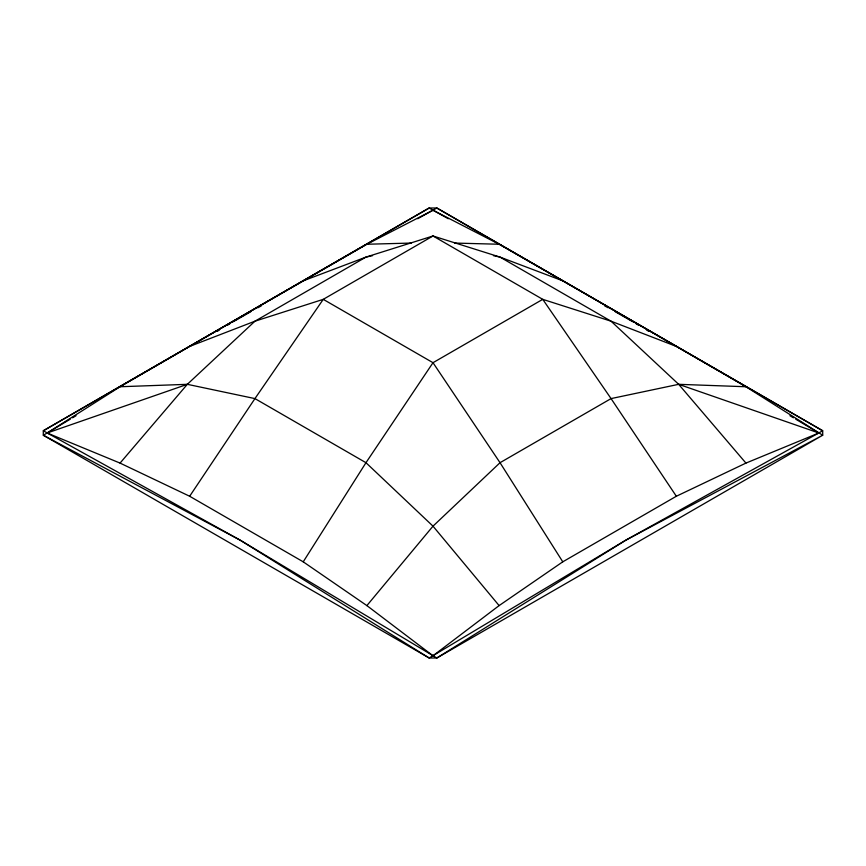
<?xml version="1.0" encoding="UTF-8"?>
<svg xmlns="http://www.w3.org/2000/svg" width="866" height="866" viewBox="0 0 866 866"><rect width="100%" height="100%" fill="white"/><g stroke="black" fill="none" stroke-linecap="round" stroke-linejoin="round"><path stroke-width="1.3" d="M417.715 218.741L436.854 208.013L822.7 430.77L625.782 540.189L436.854 657.987L240.218 540.189L43.3 435.23L47.154 433L120.06 463.094L189.654 496.25L303.23 561.828L365.972 462.704L433 362.702L542.744 299.344L611.06 321.199L676.346 346.411L745.94 386.745L822.7 435.23L822.7 430.77L436.854 208.013L429.146 208.013L43.3 430.77L43.3 435.23L429.146 657.987L436.854 657.987L822.7 435.23L625.782 540.189L429.146 657.987L240.218 540.189L43.3 430.77L429.146 208.013L448.285 218.741M189.654 496.25L254.94 398.598L323.256 299.344L433 235.985L500.028 257.094L562.77 280.833L676.346 346.411M303.23 561.828L366.881 605.594L433 526.16L500.028 462.704L611.06 398.598L678.673 384.32L745.94 386.745M120.06 463.094L187.327 384.32L254.94 321.199L365.972 257.094L433 235.985L542.744 299.344L611.06 398.598L676.346 496.25L745.94 463.094L818.846 433L795.724 419.176M676.346 496.25L562.77 561.828L499.119 605.594L433 655.768L366.881 605.594M499.119 605.594L433 526.16L365.972 462.704L254.94 398.598L187.327 384.32L47.154 433L120.06 386.745L189.654 346.411L366.881 244.244L433 210.232L499.119 244.244L562.77 280.833M47.154 433L70.276 419.176M72.592 417.791L76.056 415.723M217.095 331.407L219.412 330.022M227.498 325.183L229.815 323.808M233.279 321.73L250.794 311.695M257.851 307.766L261.38 305.806M189.654 346.411L254.94 321.199L323.256 299.344L433 362.702L500.028 462.704L562.77 561.828M303.23 280.833L365.972 257.094L372.542 255.665M120.06 386.745L187.327 384.32M366.881 244.244L411.404 243.065M454.596 243.065L499.119 244.244M493.458 255.665L500.028 257.094L611.06 321.199L678.673 384.32L745.94 463.094M678.673 384.32L818.846 433M604.62 305.806L608.149 307.766M615.206 311.695L632.721 321.73M636.185 323.808L638.502 325.183M646.588 330.022L648.905 331.407M789.944 415.723L793.408 417.791"/></g></svg>
